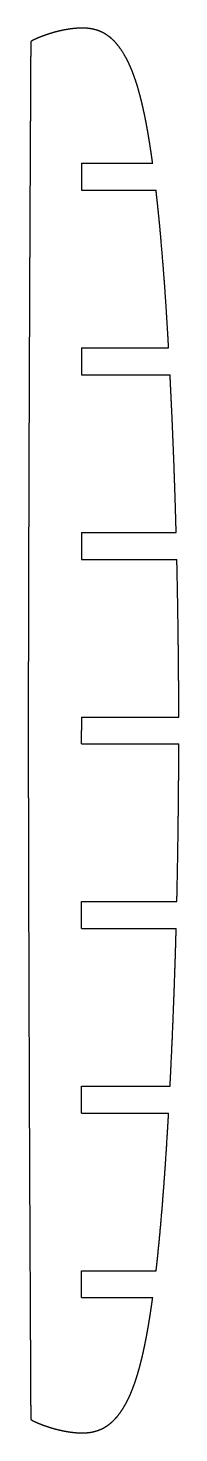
# Model space of a CAD drawing. Header units: metres. Extents: x 52 to 73, y -99 to 99.
import ezdxf

# ---------------------------------------------------------------- set-up
doc = ezdxf.new("R2010")
doc.units = ezdxf.units.M

msp = doc.modelspace()

# ---------------------------------------------------------------- linework, layer by layer
for p, q in [((59.66, 79.9, 67), (69.68, 79.9, 67)), ((59.66, 76.1, 67), (70.15, 76.1, 67)), ((59.66, 53.9, 67), (71.92, 53.9, 67)), ((59.66, 50.1, 67), (72.12, 50.1, 67)), ((59.66, 27.9, 67), (72.98, 27.9, 67)), ((59.66, 24.1, 67), (73.08, 24.1, 67)), ((59.66, 1.9, 67), (73.35, 1.9, 67)), ((59.66, -1.9, 67), (73.35, -1.9, 67)), ((59.66, -24.1, 67), (73.08, -24.1, 67)), ((59.66, -27.9, 67), (72.98, -27.9, 67)), ((59.66, -50.1, 67), (72.12, -50.1, 67)), ((59.66, -53.9, 67), (71.92, -53.9, 67)), ((59.66, -76.1, 67), (70.16, -76.1, 67)), ((59.66, -79.9, 67), (69.68, -79.9, 67))]:
    msp.add_line(p, q)
for points, knots in [([(52.55, 97.03, 67), (52.55, 97.03, 67), (52.55, 97.03, 67), (52.55, 97.03, 67), (52.55, 97.03, 67), (52.55, 97.03, 67), (52.55, 97.03, 67), (52.55, 97.03, 67), (52.55, 97.02, 67), (52.55, 97.02, 67), (52.55, 97.01, 67), (52.54, 97, 67), (52.54, 96.99, 67), (52.54, 96.97, 67), (52.54, 96.95, 67), (52.54, 96.9, 67), (52.54, 96.88, 67), (52.54, 96.86, 67), (52.54, 96.83, 67), (52.54, 96.8, 67), (52.54, 96.78, 67), (52.54, 96.75, 67), (52.54, 96.68, 67), (52.54, 96.63, 67), (52.54, 96.58, 67), (52.54, 96.53, 67), (52.54, 96.49, 67), (52.54, 96.44, 67), (52.54, 96.39, 67), (52.54, 96.25, 67), (52.54, 96.16, 67), (52.54, 96.07, 67), (52.54, 95.98, 67), (52.54, 95.89, 67), (52.54, 95.8, 67), (52.54, 95.7, 67), (52.54, 95.44, 67), (52.54, 95.26, 67), (52.54, 95.09, 67), (52.53, 94.92, 67), (52.53, 94.74, 67), (52.53, 94.57, 67), (52.53, 94.39, 67), (52.53, 93.88, 67), (52.53, 93.54, 67), (52.53, 93.21, 67), (52.52, 92.87, 67), (52.52, 92.54, 67), (52.52, 92.2, 67), (52.52, 91.87, 67), (52.52, 91.31, 67), (52.51, 91.07, 67), (52.51, 90.83, 67), (52.51, 90.59, 67), (52.51, 90.33, 67), (52.51, 90.07, 67), (52.51, 89.8, 67), (52.51, 89.25, 67), (52.5, 88.96, 67), (52.5, 88.67, 67), (52.5, 88.37, 67), (52.5, 88.06, 67), (52.5, 87.75, 67), (52.5, 87.42, 67), (52.49, 86.19, 67), (52.48, 85.29, 67), (52.48, 84.38, 67), (52.48, 83.48, 67), (52.47, 82.58, 67), (52.47, 81.68, 67), (52.46, 80.77, 67), (52.45, 78.36, 67), (52.44, 76.85, 67), (52.43, 75.34, 67), (52.43, 73.83, 67), (52.42, 72.32, 67), (52.41, 70.81, 67), (52.41, 69.3, 67), (52.39, 66.16, 67), (52.38, 64.53, 67), (52.38, 62.89, 67), (52.37, 61.26, 67), (52.36, 59.63, 67), (52.36, 58, 67), (52.35, 56.37, 67), (52.34, 53.82, 67), (52.33, 52.9, 67), (52.33, 51.98, 67), (52.33, 51.06, 67), (52.32, 50.14, 67), (52.32, 49.22, 67), (52.32, 48.3, 67), (52.31, 45.48, 67), (52.3, 43.58, 67), (52.29, 41.68, 67), (52.29, 39.78, 67), (52.28, 37.88, 67), (52.27, 35.98, 67), (52.27, 34.08, 67), (52.26, 30.61, 67), (52.25, 29.04, 67), (52.25, 27.47, 67), (52.25, 25.9, 67), (52.24, 24.33, 67), (52.24, 22.75, 67), (52.23, 21.18, 67), (52.23, 18.55, 67), (52.22, 17.49, 67), (52.22, 16.42, 67), (52.22, 15.36, 67), (52.22, 14.3, 67), (52.21, 13.24, 67), (52.21, 12.18, 67), (52.21, 10.76, 67), (52.21, 10.42, 67), (52.21, 10.08, 67), (52.21, 9.75, 67), (52.2, 9.42, 67), (52.2, 9.11, 67), (52.2, 8.8, 67), (52.2, 8.22, 67), (52.2, 7.95, 67), (52.2, 7.68, 67), (52.2, 7.4, 67), (52.2, 7.13, 67), (52.2, 6.86, 67), (52.2, 6.58, 67), (52.2, 5.93, 67), (52.2, 5.54, 67), (52.19, 5.16, 67), (52.19, 4.77, 67), (52.19, 4.39, 67), (52.19, 4, 67), (52.19, 3.62, 67), (52.19, 3.03, 67), (52.19, 2.83, 67), (52.19, 2.63, 67), (52.19, 2.42, 67), (52.19, 2.22, 67), (52.19, 2.02, 67), (52.19, 1.82, 67), (52.19, 1.52, 67), (52.19, 1.43, 67), (52.19, 1.33, 67), (52.19, 1.23, 67), (52.19, 1.14, 67), (52.19, 1.04, 67), (52.19, 0.95, 67), (52.18, 0.79, 67), (52.18, 0.73, 67), (52.18, 0.67, 67), (52.18, 0.61, 67), (52.18, 0.56, 67), (52.18, 0.5, 67), (52.18, 0.44, 67), (52.18, 0.35, 67), (52.18, 0.31, 67), (52.18, 0.28, 67), (52.18, 0.25, 67), (52.18, 0.22, 67), (52.18, 0.18, 67), (52.18, 0.15, 67), (52.18, 0.11, 67), (52.18, 0.09, 67), (52.18, 0.08, 67), (52.18, 0.06, 67), (52.18, 0.05, 67), (52.18, 0.04, 67), (52.18, 0.03, 67), (52.18, 0.01, 67), (52.18, 0, 67), (52.18, 0, 67), (52.18, 0, 67), (52.18, 0, 67), (52.18, 0, 67), (52.18, 0, 67), (52.18, -0.01, 67), (52.18, -0.01, 67), (52.18, -0.01, 67), (52.18, -0.02, 67), (52.18, -0.02, 67), (52.18, -0.03, 67), (52.18, -0.04, 67), (52.18, -0.06, 67), (52.18, -0.08, 67), (52.18, -0.1, 67), (52.18, -0.11, 67), (52.18, -0.13, 67), (52.18, -0.15, 67), (52.18, -0.17, 67), (52.18, -0.21, 67), (52.18, -0.23, 67), (52.18, -0.25, 67), (52.18, -0.27, 67), (52.18, -0.3, 67), (52.18, -0.32, 67), (52.18, -0.35, 67), (52.18, -0.41, 67), (52.18, -0.44, 67), (52.18, -0.47, 67), (52.18, -0.51, 67), (52.18, -0.55, 67), (52.18, -0.59, 67), (52.18, -0.64, 67), (52.18, -0.78, 67), (52.19, -0.87, 67), (52.19, -0.96, 67), (52.19, -1.05, 67), (52.19, -1.14, 67), (52.19, -1.23, 67), (52.19, -1.32, 67), (52.19, -1.59, 67), (52.19, -1.76, 67), (52.19, -1.94, 67), (52.19, -2.11, 67), (52.19, -2.29, 67), (52.19, -2.46, 67), (52.19, -2.64, 67), (52.19, -3.15, 67), (52.19, -3.48, 67), (52.19, -3.82, 67), (52.19, -4.15, 67), (52.19, -4.49, 67), (52.19, -4.82, 67), (52.19, -5.16, 67), (52.2, -5.72, 67), (52.2, -5.95, 67), (52.2, -6.19, 67), (52.2, -6.44, 67), (52.2, -6.69, 67), (52.2, -6.95, 67), (52.2, -7.22, 67), (52.2, -7.78, 67), (52.2, -8.06, 67), (52.2, -8.35, 67), (52.2, -8.65, 67), (52.2, -8.96, 67), (52.2, -9.28, 67), (52.21, -9.6, 67), (52.21, -10.84, 67), (52.21, -11.74, 67), (52.21, -12.64, 67), (52.21, -13.54, 67), (52.22, -14.45, 67), (52.22, -15.35, 67), (52.22, -16.25, 67), (52.23, -18.66, 67), (52.23, -20.17, 67), (52.23, -21.68, 67), (52.24, -23.19, 67), (52.24, -24.7, 67), (52.25, -26.21, 67), (52.25, -27.72, 67), (52.26, -30.87, 67), (52.26, -32.5, 67), (52.27, -34.13, 67), (52.27, -35.76, 67), (52.28, -37.39, 67), (52.28, -39.02, 67), (52.29, -40.65, 67), (52.3, -43.2, 67), (52.3, -44.12, 67), (52.31, -45.04, 67), (52.31, -45.96, 67), (52.31, -46.88, 67), (52.32, -47.8, 67), (52.32, -48.72, 67), (52.33, -51.54, 67), (52.34, -53.44, 67), (52.34, -55.34, 67), (52.35, -57.24, 67), (52.36, -59.14, 67), (52.37, -61.04, 67), (52.38, -62.94, 67), (52.39, -66.41, 67), (52.4, -67.98, 67), (52.41, -69.55, 67), (52.41, -71.13, 67), (52.42, -72.7, 67), (52.43, -74.27, 67), (52.44, -75.84, 67), (52.45, -78.48, 67), (52.46, -79.54, 67), (52.46, -80.6, 67), (52.47, -81.66, 67), (52.47, -82.72, 67), (52.48, -83.79, 67), (52.48, -84.85, 67), (52.49, -86.26, 67), (52.49, -86.61, 67), (52.49, -86.95, 67), (52.5, -87.28, 67), (52.5, -87.6, 67), (52.5, -87.92, 67), (52.5, -88.23, 67), (52.5, -88.8, 67), (52.5, -89.08, 67), (52.51, -89.35, 67), (52.51, -89.62, 67), (52.51, -89.9, 67), (52.51, -90.17, 67), (52.51, -90.44, 67), (52.51, -91.1, 67), (52.52, -91.49, 67), (52.52, -91.87, 67), (52.52, -92.26, 67), (52.52, -92.64, 67), (52.52, -93.03, 67), (52.53, -93.41, 67), (52.53, -94, 67), (52.53, -94.2, 67), (52.53, -94.4, 67), (52.53, -94.6, 67), (52.53, -94.81, 67), (52.53, -95.01, 67), (52.54, -95.21, 67), (52.54, -95.51, 67), (52.54, -95.6, 67), (52.54, -95.7, 67), (52.54, -95.79, 67), (52.54, -95.89, 67), (52.54, -95.98, 67), (52.54, -96.08, 67), (52.54, -96.23, 67), (52.54, -96.29, 67), (52.54, -96.35, 67), (52.54, -96.41, 67), (52.54, -96.47, 67), (52.54, -96.53, 67), (52.54, -96.59, 67), (52.54, -96.68, 67), (52.54, -96.71, 67), (52.54, -96.75, 67), (52.54, -96.78, 67), (52.54, -96.81, 67), (52.54, -96.84, 67), (52.54, -96.87, 67), (52.54, -96.92, 67), (52.54, -96.94, 67), (52.54, -96.95, 67), (52.54, -96.96, 67), (52.54, -96.98, 67), (52.54, -96.99, 67), (52.54, -97, 67), (52.55, -97.01, 67), (52.55, -97.01, 67), (52.55, -97.02, 67), (52.55, -97.02, 67), (52.55, -97.02, 67), (52.55, -97.02, 67), (52.55, -97.02, 67), (52.55, -97.03, 67), (52.55, -97.03, 67), (52.55, -97.03, 67), (52.55, -97.03, 67), (52.55, -97.03, 67), (52.55, -97.03, 67), (52.55, -97.03, 67), (52.55, -97.03, 67)], [0, 0, 0, 0, 0, 0, 0, 0, 0, 0.000896, 0.000896, 0.000896, 0.000896, 0.000896, 0.000896, 0.000896, 0.003029, 0.003029, 0.003029, 0.003029, 0.003029, 0.003029, 0.003029, 0.005425, 0.005425, 0.005425, 0.005425, 0.005425, 0.005425, 0.005425, 0.009527, 0.009527, 0.009527, 0.009527, 0.009527, 0.009527, 0.009527, 0.017203, 0.017203, 0.017203, 0.017203, 0.017203, 0.017203, 0.017203, 0.031798, 0.031798, 0.031798, 0.031798, 0.031798, 0.031798, 0.031798, 0.05973, 0.05973, 0.05973, 0.05973, 0.05973, 0.05973, 0.05973, 0.078451, 0.078451, 0.078451, 0.078451, 0.078451, 0.078451, 0.078451, 0.097167, 0.097167, 0.097167, 0.097167, 0.097167, 0.097167, 0.097167, 0.14818, 0.14818, 0.14818, 0.14818, 0.14818, 0.14818, 0.14818, 0.233531, 0.233531, 0.233531, 0.233531, 0.233531, 0.233531, 0.233531, 0.325701, 0.325701, 0.325701, 0.325701, 0.325701, 0.325701, 0.325701, 0.377662, 0.377662, 0.377662, 0.377662, 0.377662, 0.377662, 0.377662, 0.484997, 0.484997, 0.484997, 0.484997, 0.484997, 0.484997, 0.484997, 0.573811, 0.573811, 0.573811, 0.573811, 0.573811, 0.573811, 0.573811, 0.633823, 0.633823, 0.633823, 0.633823, 0.633823, 0.633823, 0.633823, 0.653775, 0.653775, 0.653775, 0.653775, 0.653775, 0.653775, 0.653775, 0.671914, 0.671914, 0.671914, 0.671914, 0.671914, 0.671914, 0.671914, 0.697464, 0.697464, 0.697464, 0.697464, 0.697464, 0.697464, 0.697464, 0.71092, 0.71092, 0.71092, 0.71092, 0.71092, 0.71092, 0.71092, 0.717306, 0.717306, 0.717306, 0.717306, 0.717306, 0.717306, 0.717306, 0.721351, 0.721351, 0.721351, 0.721351, 0.721351, 0.721351, 0.721351, 0.72367, 0.72367, 0.72367, 0.72367, 0.72367, 0.72367, 0.72367, 0.724952, 0.724952, 0.724952, 0.724952, 0.724952, 0.724952, 0.724952, 0.72678, 0.72678, 0.72678, 0.72678, 0.72678, 0.72678, 0.72678, 0.727733, 0.727733, 0.727733, 0.727733, 0.727733, 0.727733, 0.727733, 0.729205, 0.729205, 0.729205, 0.729205, 0.729205, 0.729205, 0.729205, 0.730543, 0.730543, 0.730543, 0.730543, 0.730543, 0.730543, 0.730543, 0.732028, 0.732028, 0.732028, 0.732028, 0.732028, 0.732028, 0.732028, 0.734896, 0.734896, 0.734896, 0.734896, 0.734896, 0.734896, 0.734896, 0.740349, 0.740349, 0.740349, 0.740349, 0.740349, 0.740349, 0.740349, 0.750785, 0.750785, 0.750785, 0.750785, 0.750785, 0.750785, 0.750785, 0.75778, 0.75778, 0.75778, 0.75778, 0.75778, 0.75778, 0.75778, 0.764773, 0.764773, 0.764773, 0.764773, 0.764773, 0.764773, 0.764773, 0.783833, 0.783833, 0.783833, 0.783833, 0.783833, 0.783833, 0.783833, 0.815723, 0.815723, 0.815723, 0.815723, 0.815723, 0.815723, 0.815723, 0.850165, 0.850165, 0.850165, 0.850165, 0.850165, 0.850165, 0.850165, 0.869583, 0.869583, 0.869583, 0.869583, 0.869583, 0.869583, 0.869583, 0.909698, 0.909698, 0.909698, 0.909698, 0.909698, 0.909698, 0.909698, 0.942893, 0.942893, 0.942893, 0.942893, 0.942893, 0.942893, 0.942893, 0.965325, 0.965325, 0.965325, 0.965325, 0.965325, 0.965325, 0.965325, 0.972783, 0.972783, 0.972783, 0.972783, 0.972783, 0.972783, 0.972783, 0.979563, 0.979563, 0.979563, 0.979563, 0.979563, 0.979563, 0.979563, 0.989113, 0.989113, 0.989113, 0.989113, 0.989113, 0.989113, 0.989113, 0.994143, 0.994143, 0.994143, 0.994143, 0.994143, 0.994143, 0.994143, 0.99653, 0.99653, 0.99653, 0.99653, 0.99653, 0.99653, 0.99653, 0.998042, 0.998042, 0.998042, 0.998042, 0.998042, 0.998042, 0.998042, 0.998909, 0.998909, 0.998909, 0.998909, 0.998909, 0.998909, 0.998909, 0.999388, 0.999388, 0.999388, 0.999388, 0.999388, 0.999388, 0.999388, 0.999605, 0.999605, 0.999605, 0.999605, 0.999605, 0.999605, 0.999605, 1, 1, 1, 1, 1, 1, 1, 1, 1]), ([(69.68, 79.9, 67), (69.63, 80.22, 67), (69.59, 80.54, 67), (69.54, 80.86, 67), (69.5, 81.18, 67), (69.45, 81.5, 67), (69.4, 81.82, 67), (69.35, 82.14, 67), (69.23, 82.94, 67), (69.15, 83.43, 67), (69.07, 83.91, 67), (68.98, 84.4, 67), (68.9, 84.88, 67), (68.81, 85.36, 67), (68.72, 85.85, 67), (68.57, 86.57, 67), (68.52, 86.81, 67), (68.47, 87.04, 67), (68.42, 87.28, 67), (68.37, 87.5, 67), (68.32, 87.73, 67), (68.27, 87.95, 67), (68.17, 88.38, 67), (68.12, 88.59, 67), (68.07, 88.8, 67), (68.02, 89.01, 67), (67.96, 89.22, 67), (67.91, 89.43, 67), (67.85, 89.64, 67), (67.6, 90.56, 67), (67.39, 91.27, 67), (67.16, 91.98, 67), (66.91, 92.67, 67), (66.64, 93.36, 67), (66.33, 94.04, 67), (65.99, 94.7, 67), (65.42, 95.65, 67), (65.22, 95.96, 67), (65.01, 96.26, 67), (64.78, 96.56, 67), (64.55, 96.84, 67), (64.29, 97.11, 67), (64.02, 97.37, 67), (63.59, 97.73, 67), (63.43, 97.85, 67), (63.27, 97.96, 67), (63.11, 98.07, 67), (62.94, 98.17, 67), (62.76, 98.27, 67), (62.59, 98.35, 67), (62.22, 98.52, 67), (62.02, 98.6, 67), (61.83, 98.66, 67), (61.63, 98.72, 67), (61.42, 98.78, 67), (61.22, 98.82, 67), (61.01, 98.86, 67), (60.63, 98.91, 67), (60.46, 98.93, 67), (60.28, 98.94, 67), (60.11, 98.95, 67), (59.94, 98.95, 67), (59.76, 98.95, 67), (59.59, 98.95, 67), (59.35, 98.94, 67), (59.29, 98.94, 67), (59.24, 98.94, 67), (59.18, 98.93, 67), (59.12, 98.93, 67), (59.06, 98.93, 67), (59, 98.92, 67), (58.5, 98.89, 67), (58.05, 98.83, 67), (57.6, 98.76, 67), (57.16, 98.68, 67), (56.72, 98.59, 67), (56.29, 98.48, 67), (55.85, 98.36, 67), (55.26, 98.18, 67), (55.09, 98.13, 67), (54.93, 98.07, 67), (54.77, 98.02, 67), (54.6, 97.96, 67), (54.44, 97.9, 67), (54.28, 97.84, 67), (53.99, 97.74, 67), (53.87, 97.69, 67), (53.75, 97.64, 67), (53.63, 97.59, 67), (53.51, 97.54, 67), (53.39, 97.48, 67), (53.27, 97.43, 67), (53.11, 97.36, 67), (53.08, 97.34, 67), (53.05, 97.33, 67), (53.01, 97.31, 67), (52.98, 97.3, 67), (52.95, 97.28, 67), (52.93, 97.27, 67), (52.86, 97.23, 67), (52.82, 97.21, 67), (52.78, 97.19, 67), (52.75, 97.17, 67), (52.72, 97.16, 67), (52.69, 97.14, 67), (52.66, 97.12, 67), (52.63, 97.1, 67), (52.61, 97.09, 67), (52.6, 97.08, 67), (52.58, 97.07, 67), (52.57, 97.06, 67), (52.56, 97.05, 67), (52.55, 97.04, 67), (52.55, 97.03, 67)], [0, 0, 0, 0, 0, 0, 0, 0, 0, 0.077349, 0.077349, 0.077349, 0.077349, 0.077349, 0.077349, 0.077349, 0.195305, 0.195305, 0.195305, 0.195305, 0.195305, 0.195305, 0.195305, 0.254141, 0.254141, 0.254141, 0.254141, 0.254141, 0.254141, 0.254141, 0.310351, 0.310351, 0.310351, 0.310351, 0.310351, 0.310351, 0.310351, 0.503241, 0.503241, 0.503241, 0.503241, 0.503241, 0.503241, 0.503241, 0.599678, 0.599678, 0.599678, 0.599678, 0.599678, 0.599678, 0.599678, 0.651058, 0.651058, 0.651058, 0.651058, 0.651058, 0.651058, 0.651058, 0.705628, 0.705628, 0.705628, 0.705628, 0.705628, 0.705628, 0.705628, 0.751351, 0.751351, 0.751351, 0.751351, 0.751351, 0.751351, 0.751351, 0.766606, 0.766606, 0.766606, 0.766606, 0.766606, 0.766606, 0.766606, 0.884038, 0.884038, 0.884038, 0.884038, 0.884038, 0.884038, 0.884038, 0.92919, 0.92919, 0.92919, 0.92919, 0.92919, 0.92919, 0.92919, 0.963839, 0.963839, 0.963839, 0.963839, 0.963839, 0.963839, 0.963839, 0.974073, 0.974073, 0.974073, 0.974073, 0.974073, 0.974073, 0.974073, 0.989425, 0.989425, 0.989425, 0.989425, 0.989425, 0.989425, 0.989425, 1, 1, 1, 1, 1, 1, 1, 1, 1]), ([(71.92, 53.9, 67), (71.82, 55.64, 67), (71.72, 57.39, 67), (71.61, 59.13, 67), (71.5, 60.87, 67), (71.38, 62.61, 67), (71.25, 64.35, 67), (71.11, 66.09, 67), (70.88, 68.8, 67), (70.8, 69.77, 67), (70.71, 70.74, 67), (70.62, 71.71, 67), (70.52, 72.68, 67), (70.42, 73.65, 67), (70.32, 74.62, 67), (70.2, 75.65, 67), (70.2, 75.72, 67), (70.19, 75.78, 67), (70.18, 75.84, 67), (70.18, 75.91, 67), (70.17, 75.97, 67), (70.16, 76.04, 67), (70.15, 76.1, 67)], [0, 0, 0, 0, 0, 0, 0, 0, 0, 0.626901, 0.626901, 0.626901, 0.626901, 0.626901, 0.626901, 0.626901, 0.97692, 0.97692, 0.97692, 0.97692, 0.97692, 0.97692, 0.97692, 1, 1, 1, 1, 1, 1, 1, 1, 1]), ([(72.98, 27.9, 67), (72.95, 28.96, 67), (72.92, 30.02, 67), (72.89, 31.07, 67), (72.86, 32.13, 67), (72.83, 33.19, 67), (72.79, 34.25, 67), (72.75, 35.3, 67), (72.68, 37.44, 67), (72.64, 38.52, 67), (72.6, 39.6, 67), (72.55, 40.68, 67), (72.51, 41.75, 67), (72.46, 42.83, 67), (72.42, 43.91, 67), (72.34, 45.6, 67), (72.31, 46.22, 67), (72.28, 46.84, 67), (72.25, 47.45, 67), (72.22, 48.07, 67), (72.19, 48.68, 67), (72.16, 49.3, 67), (72.13, 49.93, 67), (72.13, 49.96, 67), (72.13, 49.98, 67), (72.13, 50.01, 67), (72.12, 50.03, 67), (72.12, 50.05, 67), (72.12, 50.08, 67), (72.12, 50.1, 67)], [0, 0, 0, 0, 0, 0, 0, 0, 0, 0.381024, 0.381024, 0.381024, 0.381024, 0.381024, 0.381024, 0.381024, 0.769712, 0.769712, 0.769712, 0.769712, 0.769712, 0.769712, 0.769712, 0.991449, 0.991449, 0.991449, 0.991449, 0.991449, 0.991449, 0.991449, 1, 1, 1, 1, 1, 1, 1, 1, 1]), ([(72.12, -50.1, 67), (72.14, -49.78, 67), (72.15, -49.47, 67), (72.17, -49.15, 67), (72.19, -48.83, 67), (72.2, -48.51, 67), (72.22, -48.19, 67), (72.23, -47.88, 67), (72.37, -45.1, 67), (72.48, -42.65, 67), (72.58, -40.19, 67), (72.67, -37.73, 67), (72.76, -35.27, 67), (72.84, -32.82, 67), (72.92, -30.36, 67), (72.98, -27.9, 67)], [0, 0, 0, 0, 0, 0, 0, 0, 0, 0.1147, 0.1147, 0.1147, 0.1147, 0.1147, 0.1147, 0.1147, 1, 1, 1, 1, 1, 1, 1, 1, 1]), ([(70.16, -76.1, 67), (70.42, -73.79, 67), (70.66, -71.48, 67), (70.87, -69.16, 67), (71.06, -66.85, 67), (71.24, -64.53, 67), (71.41, -62.21, 67), (71.56, -59.89, 67), (71.73, -57.11, 67), (71.76, -56.65, 67), (71.79, -56.19, 67), (71.81, -55.74, 67), (71.84, -55.28, 67), (71.87, -54.82, 67), (71.89, -54.36, 67), (71.92, -53.9, 67)], [0, 0, 0, 0, 0, 0, 0, 0, 0, 0.834944, 0.834944, 0.834944, 0.834944, 0.834944, 0.834944, 0.834944, 1, 1, 1, 1, 1, 1, 1, 1, 1]), ([(52.55, -97.03, 67), (52.55, -97.03, 67), (52.55, -97.04, 67), (52.56, -97.05, 67), (52.57, -97.05, 67), (52.58, -97.06, 67), (52.58, -97.07, 67), (52.59, -97.07, 67), (52.62, -97.09, 67), (52.64, -97.11, 67), (52.66, -97.12, 67), (52.68, -97.13, 67), (52.71, -97.15, 67), (52.73, -97.16, 67), (52.76, -97.18, 67), (52.85, -97.23, 67), (52.9, -97.25, 67), (52.95, -97.28, 67), (53, -97.31, 67), (53.06, -97.33, 67), (53.11, -97.36, 67), (53.16, -97.38, 67), (53.33, -97.46, 67), (53.45, -97.51, 67), (53.57, -97.56, 67), (53.69, -97.61, 67), (53.81, -97.66, 67), (53.93, -97.71, 67), (54.05, -97.76, 67), (54.32, -97.86, 67), (54.48, -97.92, 67), (54.63, -97.97, 67), (54.79, -98.03, 67), (54.94, -98.08, 67), (55.1, -98.13, 67), (55.26, -98.18, 67), (55.68, -98.31, 67), (55.94, -98.38, 67), (56.21, -98.45, 67), (56.48, -98.52, 67), (56.74, -98.58, 67), (57.01, -98.64, 67), (57.28, -98.69, 67), (57.7, -98.77, 67), (57.84, -98.79, 67), (57.98, -98.81, 67), (58.13, -98.83, 67), (58.27, -98.85, 67), (58.42, -98.87, 67), (58.56, -98.89, 67), (58.78, -98.91, 67), (58.86, -98.91, 67), (58.94, -98.92, 67), (59.02, -98.93, 67), (59.09, -98.93, 67), (59.17, -98.94, 67), (59.25, -98.94, 67), (59.41, -98.95, 67), (59.48, -98.95, 67), (59.56, -98.95, 67), (59.64, -98.95, 67), (59.72, -98.95, 67), (59.79, -98.95, 67), (59.87, -98.95, 67), (60.26, -98.94, 67), (60.58, -98.92, 67), (60.89, -98.89, 67), (61.21, -98.84, 67), (61.52, -98.76, 67), (61.82, -98.67, 67), (62.12, -98.56, 67), (62.66, -98.32, 67), (62.91, -98.19, 67), (63.15, -98.05, 67), (63.39, -97.89, 67), (63.61, -97.72, 67), (63.83, -97.54, 67), (64.04, -97.35, 67), (64.39, -96.99, 67), (64.54, -96.83, 67), (64.69, -96.66, 67), (64.83, -96.49, 67), (64.96, -96.31, 67), (65.09, -96.13, 67), (65.22, -95.95, 67), (65.56, -95.44, 67), (65.76, -95.11, 67), (65.95, -94.77, 67), (66.13, -94.42, 67), (66.3, -94.07, 67), (66.46, -93.72, 67), (66.61, -93.36, 67), (66.89, -92.66, 67), (67.02, -92.33, 67), (67.14, -91.98, 67), (67.26, -91.64, 67), (67.37, -91.3, 67), (67.48, -90.95, 67), (67.59, -90.6, 67), (67.74, -90.06, 67), (67.79, -89.87, 67), (67.85, -89.67, 67), (67.9, -89.47, 67), (67.96, -89.26, 67), (68.01, -89.05, 67), (68.06, -88.84, 67), (68.17, -88.41, 67), (68.22, -88.19, 67), (68.27, -87.97, 67), (68.32, -87.75, 67), (68.37, -87.52, 67), (68.42, -87.29, 67), (68.47, -87.06, 67), (68.64, -86.25, 67), (68.75, -85.67, 67), (68.86, -85.1, 67), (68.97, -84.52, 67), (69.07, -83.94, 67), (69.16, -83.36, 67), (69.26, -82.78, 67), (69.39, -81.91, 67), (69.43, -81.63, 67), (69.48, -81.34, 67), (69.52, -81.05, 67), (69.56, -80.76, 67), (69.6, -80.48, 67), (69.64, -80.19, 67), (69.68, -79.9, 67)], [0, 0, 0, 0, 0, 0, 0, 0, 0, 0.0009241, 0.0009241, 0.0009241, 0.0009241, 0.0009241, 0.0009241, 0.0009241, 0.0025263, 0.0025263, 0.0025263, 0.0025263, 0.0025263, 0.0025263, 0.0025263, 0.0050676, 0.0050676, 0.0050676, 0.0050676, 0.0050676, 0.0050676, 0.0050676, 0.0105356, 0.0105356, 0.0105356, 0.0105356, 0.0105356, 0.0105356, 0.0105356, 0.0175268, 0.0175268, 0.0175268, 0.0175268, 0.0175268, 0.0175268, 0.0175268, 0.0291317, 0.0291317, 0.0291317, 0.0291317, 0.0291317, 0.0291317, 0.0291317, 0.0352627, 0.0352627, 0.0352627, 0.0352627, 0.0352627, 0.0352627, 0.0352627, 0.0385484, 0.0385484, 0.0385484, 0.0385484, 0.0385484, 0.0385484, 0.0385484, 0.041831, 0.041831, 0.041831, 0.041831, 0.041831, 0.041831, 0.041831, 0.0551615, 0.0551615, 0.0551615, 0.0551615, 0.0551615, 0.0551615, 0.0551615, 0.0670454, 0.0670454, 0.0670454, 0.0670454, 0.0670454, 0.0670454, 0.0670454, 0.0763858, 0.0763858, 0.0763858, 0.0763858, 0.0763858, 0.0763858, 0.0763858, 0.0927649, 0.0927649, 0.0927649, 0.0927649, 0.0927649, 0.0927649, 0.0927649, 0.1080122, 0.1080122, 0.1080122, 0.1080122, 0.1080122, 0.1080122, 0.1080122, 0.1164429, 0.1164429, 0.1164429, 0.1164429, 0.1164429, 0.1164429, 0.1164429, 0.1248741, 0.1248741, 0.1248741, 0.1248741, 0.1248741, 0.1248741, 0.1248741, 0.1454658, 0.1454658, 0.1454658, 0.1454658, 0.1454658, 0.1454658, 0.1454658, 0.1556487, 0.1556487, 0.1556487, 0.1556487, 0.1556487, 0.1556487, 0.1556487, 0.1556487, 0.1556487])]:
    msp.add_open_spline(points, degree=8, knots=knots)
for points, degree in [([(59.66, 79.9, 67), (59.66, 76.1, 67)], 1), ([(59.66, 53.9, 67), (59.66, 50.1, 67)], 1), ([(59.66, 27.9, 67), (59.66, 24.1, 67)], 1), ([(73.35, 1.9, 67), (73.35, 4.68, 67), (73.33, 7.45, 67), (73.31, 10.23, 67), (73.28, 13, 67), (73.24, 15.78, 67), (73.2, 18.55, 67), (73.14, 21.33, 67), (73.08, 24.1, 67)], 8), ([(59.66, 1.9, 67), (59.66, 0, 67)], 1), ([(59.66, -1.9, 67), (59.66, 0, 67)], 1), ([(73.08, -24.1, 67), (73.14, -21.33, 67), (73.2, -18.55, 67), (73.24, -15.78, 67), (73.28, -13, 67), (73.31, -10.23, 67), (73.33, -7.45, 67), (73.35, -4.68, 67), (73.35, -1.9, 67)], 8), ([(59.66, -27.9, 67), (59.66, -24.1, 67)], 1), ([(59.66, -53.9, 67), (59.66, -50.1, 67)], 1), ([(59.66, -79.9, 67), (59.66, -76.1, 67)], 1)]:
    msp.add_open_spline(points, degree=degree)

doc.saveas('drawing.dxf')
